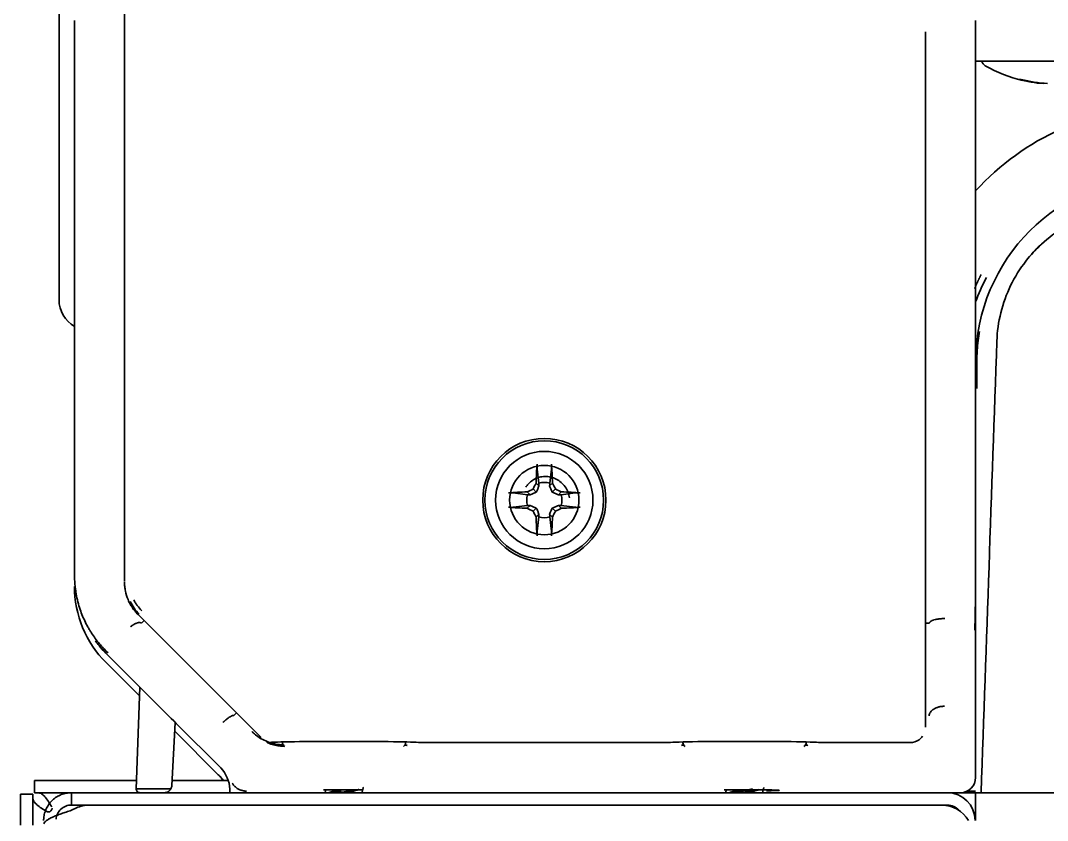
# Model space of a CAD drawing. Header units: inches. Extents: x 786 to 5593, y 691 to 5453.
# Drawn here: x 3394.2 to 3460.9, y 5281.9 to 5333.8 of the extents above; entities that cross this region are included whole.
import ezdxf

# ---------------------------------------------------------------- set-up
doc = ezdxf.new("R2010")
doc.units = ezdxf.units.IN
doc.layers.add('1', color=7, linetype='Continuous', true_color=0xffffff)
doc.layers.add('4', color=7, linetype='Continuous', true_color=0xffffff)

msp = doc.modelspace()

# ---------------------------------------------------------------- linework, layer by layer
at = {"layer": '1', "color": 7, "linetype": 'Continuous', "lineweight": 35}
for p, q in [((3396.74, 5315.676), (3396.74, 5381.676)), ((3397.74, 5333.808), (3397.74, 5298.563)), ((3456.24, 5298.563), (3456.24, 5333.808)), ((3400.99, 5297.87), (3400.99, 5333.08)), ((3452.988, 5297.87), (3452.988, 5333.08)), ((3452.989, 5333.08), (3452.988, 5333.08)), ((3504.271, 5331.176), (3456.241, 5331.176)), ((3460.654, 5329.734), (3460.654, 5329.716)), ((3427.89, 5303.766), (3427.772, 5304.689)), ((3428.59, 5303.766), (3428.708, 5304.689)), ((3427.893, 5303.592), (3427.705, 5303.78)), ((3428.586, 5303.592), (3428.775, 5303.78)), ((3427.15, 5303.026), (3426.228, 5303.144)), ((3427.324, 5303.023), (3427.136, 5303.211)), ((3427.722, 5303.194), (3427.519, 5303.397)), ((3428.758, 5303.194), (3428.96, 5303.397)), ((3429.155, 5303.023), (3429.344, 5303.211)), ((3429.33, 5303.026), (3430.252, 5303.144)), ((3427.15, 5302.326), (3426.228, 5302.208)), ((3427.324, 5302.33), (3427.136, 5302.141)), ((3429.155, 5302.33), (3429.344, 5302.141)), ((3429.33, 5302.326), (3430.252, 5302.208)), ((3427.722, 5302.158), (3427.519, 5301.956)), ((3427.893, 5301.761), (3427.705, 5301.572)), ((3428.586, 5301.761), (3428.775, 5301.572)), ((3428.758, 5302.158), (3428.96, 5301.956)), ((3427.89, 5301.586), (3427.772, 5300.664)), ((3428.59, 5301.586), (3428.708, 5300.664)), ((3397.74, 5298.563), (3397.74, 5297.78)), ((3452.988, 5297.87), (3452.989, 5297.87)), ((3452.988, 5287.942), (3452.988, 5296.529)), ((3409.86, 5287.252), (3401.871, 5295.241)), ((3402.258, 5294.853), (3402.085, 5294.679)), ((3452.991, 5294.677), (3453.233, 5294.676)), ((3456.24, 5292.501), (3456.24, 5294.233)), ((3399.808, 5292.708), (3400.015, 5292.501)), ((3399.79, 5292.126), (3401.959, 5289.957)), ((3401.749, 5283.935), (3401.979, 5290.537)), ((3408.089, 5288.683), (3408.259, 5288.853)), ((3404.278, 5288.233), (3404.064, 5284.15)), ((3404.249, 5287.667), (3407.068, 5284.848)), ((3404.345, 5288.171), (3407.233, 5285.283)), ((3456.24, 5284.676), (3456.24, 5288.171)), ((3411.24, 5286.977), (3411.24, 5286.926)), ((3419.24, 5286.926), (3419.24, 5286.977)), ((3437.24, 5286.977), (3437.24, 5286.926)), ((3445.24, 5286.926), (3445.24, 5286.977)), ((3452.691, 5287.222), (3452.698, 5287.23)), ((3420.123, 5286.941), (3420.138, 5286.938)), ((3420.123, 5286.941), (3420.221, 5286.932)), ((3420.138, 5286.938), (3420.236, 5286.929)), ((3420.236, 5286.929), (3436.244, 5286.929)), ((3436.244, 5286.929), (3436.341, 5286.938)), ((3436.259, 5286.932), (3436.357, 5286.941)), ((3436.341, 5286.938), (3436.357, 5286.941)), ((3446.123, 5286.941), (3446.138, 5286.938)), ((3446.123, 5286.941), (3446.221, 5286.932)), ((3446.138, 5286.938), (3446.236, 5286.929)), ((3446.238, 5286.929), (3452.004, 5286.929)), ((3395.14, 5284.476), (3397.14, 5284.476)), ((3395.14, 5283.676), (3395.14, 5284.476)), ((3401.774, 5284.476), (3397.14, 5284.476)), ((3407.734, 5284.476), (3404.091, 5284.476)), ((3397.14, 5283.676), (3395.14, 5283.676)), ((3397.542, 5283.676), (3397.14, 5283.676)), ((3397.54, 5283.676), (3397.865, 5283.676)), ((3397.865, 5283.676), (3398.711, 5283.676)), ((3398.711, 5283.676), (3454.404, 5283.676)), ((3407.818, 5283.904), (3407.822, 5283.676)), ((3414.042, 5283.867), (3414.051, 5283.835)), ((3414.065, 5283.863), (3414.051, 5283.835)), ((3414.285, 5283.701), (3414.212, 5283.676)), ((3440.042, 5283.867), (3440.051, 5283.835)), ((3440.065, 5283.863), (3440.051, 5283.835)), ((3440.285, 5283.701), (3440.212, 5283.676)), ((3454.404, 5283.676), (3455.24, 5283.676)), ((3456.24, 5283.676), (4195.24, 5283.676)), ((3456.24, 5281.876), (3456.24, 5283.676)), ((3394.24, 5281.576), (3394.24, 5283.576)), ((3394.24, 5283.576), (3395.04, 5283.576)), ((3395.04, 5283.576), (3395.04, 5281.576)), ((3397.54, 5282.876), (3397.865, 5282.876)), ((3397.865, 5282.687), (3397.54, 5282.535)), ((3398.711, 5282.876), (3397.865, 5282.876)), ((3398.711, 5282.876), (3454.404, 5282.876)), ((3398.711, 5282.874), (3454.04, 5282.874)), ((3404.24, 5282.874), (3404.24, 5282.876)), ((3407.836, 5282.876), (3407.836, 5282.874)), ((3414.036, 5282.876), (3414.037, 5282.874)), ((3416.449, 5282.874), (3416.448, 5282.876)), ((3440.036, 5282.876), (3440.037, 5282.874)), ((3442.449, 5282.874), (3442.448, 5282.876)), ((3449.24, 5282.876), (3449.24, 5282.874))]:
    msp.add_line(p, q, dxfattribs=at)
for radius in [4, 3.85, 3.16, 2.25]:
    msp.add_circle((3428.24, 5302.676), radius, dxfattribs=at)
for centre, radius, start, end in [((3457.115, 5331.302), 0.5, 194.60231, 240.32065), ((3461.365, 5338.76), 9.083, 240.32065, 256.7388), ((3398.74, 5315.676), 2, 180, 239.99906), ((3428.24, 5302.676), 1.145, 72.20111, 107.79889), ((3428.24, 5302.676), 1.145, 162.20111, 197.79889), ((3428.24, 5302.676), 1.145, 342.20111, 17.79889), ((3428.24, 5302.676), 1.145, 252.20111, 287.79889), ((3404.74, 5297.076), 7, 180, 225), ((3411.523, 5286.926), 0.283, 180, 241.92751), ((3418.957, 5286.926), 0.283, 298.07249, 0), ((3437.523, 5286.926), 0.283, 180, 241.92751), ((3444.957, 5286.926), 0.283, 298.07249, 0), ((3401.999, 5283.926), 0.25, 178, 270), ((3454.404, 5281.876), 1.8, 0.001, 90), ((3396.04, 5282.676), 0.25, 270, 0), ((3398.711, 5280.874), 2, 90, 115), ((3454.04, 5280.874), 2, 30.06703, 90), ((3454.404, 5281.876), 1, 40.96544, 90)]:
    msp.add_arc(centre, radius, start, end, dxfattribs=at)
for centre, major_axis, ratio, start_param, end_param in [((3461.152, 5338.76), (0, -9.059), 0.947542, 6.033606, 6.225112), ((3459.115, 5338.76), (0, -8.787), 0.206731, 6.237649, 6.328721), ((3461.425, 5338.76), (0, 9.059), 0.995851, 2.892014, 3.083519), ((3427.943, 5302.681), (0.065, 3.728), 0.072244, 0.900133, 1.272854), ((3428.536, 5302.681), (0.065, -3.728), 0.072244, 1.868738, 2.24146), ((3427.686, 5302.935), (1.559, 3.344), 0.094201, 1.359315, 1.476181), ((3428.794, 5302.935), (1.559, -3.344), 0.094201, 1.665412, 1.782277), ((3428.235, 5302.973), (3.728, 0.065), 0.072244, 1.868738, 2.24146), ((3427.981, 5303.23), (3.344, 1.559), 0.094201, 1.665412, 1.782277), ((3428.498, 5303.23), (3.344, -1.559), 0.094201, 1.359315, 1.476181), ((3428.245, 5302.973), (3.728, -0.065), 0.072244, 0.900133, 1.272854), ((3428.235, 5302.38), (-3.728, 0.065), 0.072244, 0.900133, 1.272854), ((3427.981, 5302.122), (-3.344, 1.559), 0.094201, 1.359315, 1.476181), ((3427.686, 5302.418), (-1.559, 3.344), 0.094201, 1.665412, 1.782277), ((3428.794, 5302.418), (-1.559, -3.344), 0.094201, 1.359315, 1.476181), ((3428.498, 5302.122), (-3.344, -1.559), 0.094201, 1.665412, 1.782277), ((3428.245, 5302.38), (-3.728, -0.065), 0.072244, 1.868738, 2.24146), ((3427.943, 5302.671), (-0.065, 3.728), 0.072244, 1.868738, 2.24146), ((3428.536, 5302.671), (-0.065, -3.728), 0.072244, 0.900133, 1.272854), ((3411.369, 5289.781), (-1.148, -2.772), 0.999955, 5.997348, 6.5508), ((3415.24, 5286.924), (5, 0), 0.017455, 0.087266, 2.885131), ((3441.24, 5286.924), (5, 0), 0.017455, 0.087266, 3.054326), ((3451.981, 5287.926), (0.004, -1), 0.999695, 0.153653, 0.785268), ((3451.988, 5287.934), (0.71, -0.704), 0.999698, 0.000009, 0.152445), ((3415.24, 5286.728), (-5, 0), 0.008727, 3.754903, 3.803994), ((3441.24, 5286.728), (-5, 0), 0.008727, 5.620784, 5.675486), ((3441.24, 5286.728), (-5, 0), 0.008727, 3.749292, 3.803994), ((3405.818, 5283.869), (1.841, 0.782), 0.999823, 5.899274, 6.667096), ((3405.749, 5283.357), (0.76, -1.85), 0.999821, 1.774906, 1.96609), ((3455.24, 5284.676), (0.707, -0.707), 0.999695, 5.497939, 7.068431), ((3407.752, 5283.926), (6.003, -0.009), 0.001452, 2.244904, 3.141544), ((3415.24, 5283.833), (2.25, 0), 0.017455, 0.982618, 2.205945), ((3441.24, 5283.833), (2.25, 0), 0.017455, 5.394016, 8.489131)]:
    msp.add_ellipse(centre, major_axis=major_axis, ratio=ratio, start_param=start_param, end_param=end_param, dxfattribs=at)
for points, knots in [([(3400.99, 5333.08), (3400.99, 5333.089), (3400.99, 5333.107), (3400.99, 5333.137), (3400.99, 5333.169), (3400.99, 5333.205), (3400.99, 5333.244), (3400.99, 5333.286), (3400.99, 5333.331), (3400.99, 5333.379), (3400.99, 5333.43), (3400.99, 5333.485), (3400.99, 5333.542), (3400.99, 5333.631), (3400.99, 5333.745), (3400.99, 5333.879), (3400.99, 5333.998), (3400.99, 5334.109), (3400.99, 5334.219), (3400.99, 5334.336), (3400.99, 5334.457), (3400.99, 5334.571), (3400.99, 5334.673), (3400.99, 5334.756), (3400.99, 5334.828), (3400.99, 5334.888), (3400.99, 5334.937), (3400.99, 5334.976), (3400.99, 5334.999), (3400.99, 5335.008)], [0, 0, 0, 0, 0.012547, 0.026606, 0.042175, 0.059252, 0.077837, 0.097927, 0.119522, 0.142618, 0.167217, 0.193315, 0.220914, 0.250011, 0.322371, 0.388142, 0.447348, 0.500002, 0.556656, 0.617196, 0.681636, 0.749995, 0.803508, 0.851103, 0.892774, 0.92851, 0.9583, 0.982134, 1, 1, 1, 1]), ([(3427.772, 5304.689), (3427.771, 5304.695), (3427.77, 5304.704), (3427.769, 5304.718), (3427.769, 5304.724), (3427.768, 5304.735), (3427.768, 5304.746), (3427.767, 5304.759), (3427.767, 5304.772), (3427.767, 5304.779), (3427.767, 5304.8), (3427.767, 5304.814), (3427.767, 5304.837), (3427.767, 5304.844), (3427.767, 5304.86), (3427.767, 5304.875), (3427.767, 5304.89), (3427.768, 5304.905), (3427.768, 5304.913), (3427.769, 5304.935), (3427.769, 5304.949), (3427.771, 5304.977), (3427.772, 5304.99), (3427.773, 5305.002)], [0, 0, 0, 0, 0.125, 0.125, 0.1875, 0.1875, 0.25, 0.3125, 0.3125, 0.375, 0.375, 0.5, 0.5, 0.5625, 0.5625, 0.625, 0.6875, 0.6875, 0.75, 0.75, 0.875, 0.875, 1, 1, 1, 1]), ([(3428.707, 5305.002), (3428.708, 5304.99), (3428.709, 5304.977), (3428.71, 5304.95), (3428.711, 5304.935), (3428.712, 5304.905), (3428.712, 5304.89), (3428.713, 5304.867), (3428.713, 5304.86), (3428.713, 5304.844), (3428.713, 5304.829), (3428.713, 5304.815), (3428.713, 5304.8), (3428.713, 5304.793), (3428.713, 5304.772), (3428.712, 5304.759), (3428.712, 5304.741), (3428.711, 5304.735), (3428.711, 5304.724), (3428.71, 5304.713), (3428.709, 5304.704), (3428.709, 5304.696), (3428.708, 5304.692), (3428.708, 5304.689)], [0, 0, 0, 0, 0.125, 0.125, 0.25, 0.25, 0.375, 0.375, 0.4375, 0.4375, 0.5, 0.5625, 0.5625, 0.625, 0.625, 0.75, 0.75, 0.8125, 0.8125, 0.875, 0.9375, 0.9375, 1, 1, 1, 1]), ([(3427.039, 5303.507), (3427.073, 5303.561), (3427.18, 5303.711), (3427.314, 5303.84), (3427.51, 5303.985), (3427.725, 5304.107), (3427.965, 5304.175), (3428.212, 5304.212), (3428.465, 5304.218), (3428.715, 5304.162), (3428.956, 5304.076), (3429.187, 5303.959), (3429.386, 5303.788), (3429.561, 5303.594), (3429.713, 5303.377), (3429.81, 5303.127), (3429.857, 5302.939), (3429.868, 5302.88), (3429.876, 5302.821)], [0, 0, 0, 0, 0.053108, 0.153342, 0.153342, 0.253577, 0.353812, 0.353812, 0.454047, 0.554282, 0.554282, 0.654517, 0.754752, 0.754752, 0.854987, 0.955222, 0.955222, 1, 1, 1, 1]), ([(3425.914, 5303.143), (3425.926, 5303.144), (3425.939, 5303.145), (3425.966, 5303.147), (3425.981, 5303.147), (3426.011, 5303.148), (3426.026, 5303.149), (3426.049, 5303.149), (3426.056, 5303.149), (3426.072, 5303.149), (3426.087, 5303.149), (3426.101, 5303.149), (3426.116, 5303.149), (3426.123, 5303.149), (3426.144, 5303.149), (3426.157, 5303.149), (3426.175, 5303.148), (3426.181, 5303.148), (3426.192, 5303.147), (3426.203, 5303.146), (3426.212, 5303.146), (3426.22, 5303.145), (3426.224, 5303.145), (3426.228, 5303.144)], [0, 0, 0, 0, 0.125, 0.125, 0.25, 0.25, 0.375, 0.375, 0.4375, 0.4375, 0.5, 0.5625, 0.5625, 0.625, 0.625, 0.75, 0.75, 0.8125, 0.8125, 0.875, 0.9375, 0.9375, 1, 1, 1, 1]), ([(3427.722, 5303.194), (3427.654, 5303.164), (3427.587, 5303.135), (3427.455, 5303.078), (3427.389, 5303.05), (3427.324, 5303.023)], [0, 0, 0, 0, 0.5, 0.5, 1, 1, 1, 1]), ([(3427.893, 5303.592), (3427.866, 5303.527), (3427.838, 5303.461), (3427.781, 5303.329), (3427.752, 5303.262), (3427.722, 5303.194)], [0, 0, 0, 0, 0.5, 0.5, 1, 1, 1, 1]), ([(3428.758, 5303.194), (3428.728, 5303.262), (3428.699, 5303.329), (3428.642, 5303.461), (3428.614, 5303.527), (3428.586, 5303.592)], [0, 0, 0, 0, 0.5, 0.5, 1, 1, 1, 1]), ([(3429.155, 5303.023), (3429.09, 5303.05), (3429.025, 5303.078), (3428.893, 5303.135), (3428.826, 5303.164), (3428.758, 5303.194)], [0, 0, 0, 0, 0.5, 0.5, 1, 1, 1, 1]), ([(3430.252, 5303.144), (3430.259, 5303.145), (3430.267, 5303.146), (3430.282, 5303.147), (3430.287, 5303.147), (3430.298, 5303.148), (3430.31, 5303.148), (3430.323, 5303.149), (3430.336, 5303.149), (3430.343, 5303.149), (3430.364, 5303.149), (3430.378, 5303.149), (3430.4, 5303.149), (3430.408, 5303.149), (3430.423, 5303.149), (3430.439, 5303.149), (3430.454, 5303.149), (3430.469, 5303.148), (3430.476, 5303.148), (3430.499, 5303.147), (3430.513, 5303.147), (3430.54, 5303.145), (3430.553, 5303.144), (3430.565, 5303.143)], [0, 0, 0, 0, 0.125, 0.125, 0.1875, 0.1875, 0.25, 0.3125, 0.3125, 0.375, 0.375, 0.5, 0.5, 0.5625, 0.5625, 0.625, 0.6875, 0.6875, 0.75, 0.75, 0.875, 0.875, 1, 1, 1, 1]), ([(3427.324, 5302.33), (3427.389, 5302.302), (3427.455, 5302.274), (3427.587, 5302.217), (3427.654, 5302.188), (3427.722, 5302.158)], [0, 0, 0, 0, 0.5, 0.5, 1, 1, 1, 1]), ([(3428.758, 5302.158), (3428.826, 5302.188), (3428.893, 5302.217), (3429.025, 5302.274), (3429.09, 5302.302), (3429.155, 5302.33)], [0, 0, 0, 0, 0.5, 0.5, 1, 1, 1, 1]), ([(3426.228, 5302.208), (3426.221, 5302.207), (3426.212, 5302.207), (3426.198, 5302.206), (3426.192, 5302.205), (3426.181, 5302.205), (3426.17, 5302.204), (3426.157, 5302.204), (3426.144, 5302.203), (3426.137, 5302.203), (3426.116, 5302.203), (3426.102, 5302.203), (3426.079, 5302.203), (3426.072, 5302.203), (3426.056, 5302.203), (3426.041, 5302.203), (3426.026, 5302.204), (3426.011, 5302.204), (3426.003, 5302.204), (3425.981, 5302.205), (3425.967, 5302.206), (3425.939, 5302.207), (3425.926, 5302.208), (3425.914, 5302.209)], [0, 0, 0, 0, 0.125, 0.125, 0.1875, 0.1875, 0.25, 0.3125, 0.3125, 0.375, 0.375, 0.5, 0.5, 0.5625, 0.5625, 0.625, 0.6875, 0.6875, 0.75, 0.75, 0.875, 0.875, 1, 1, 1, 1]), ([(3427.722, 5302.158), (3427.752, 5302.09), (3427.781, 5302.023), (3427.838, 5301.891), (3427.866, 5301.826), (3427.893, 5301.761)], [0, 0, 0, 0, 0.5, 0.5, 1, 1, 1, 1]), ([(3428.586, 5301.761), (3428.614, 5301.826), (3428.642, 5301.891), (3428.699, 5302.023), (3428.728, 5302.09), (3428.758, 5302.158)], [0, 0, 0, 0, 0.5, 0.5, 1, 1, 1, 1]), ([(3430.565, 5302.209), (3430.553, 5302.208), (3430.541, 5302.207), (3430.513, 5302.206), (3430.499, 5302.205), (3430.469, 5302.204), (3430.454, 5302.204), (3430.431, 5302.203), (3430.423, 5302.203), (3430.408, 5302.203), (3430.393, 5302.203), (3430.378, 5302.203), (3430.364, 5302.203), (3430.357, 5302.203), (3430.336, 5302.203), (3430.323, 5302.204), (3430.304, 5302.204), (3430.298, 5302.205), (3430.287, 5302.205), (3430.277, 5302.206), (3430.268, 5302.207), (3430.259, 5302.207), (3430.256, 5302.208), (3430.252, 5302.208)], [0, 0, 0, 0, 0.125, 0.125, 0.25, 0.25, 0.375, 0.375, 0.4375, 0.4375, 0.5, 0.5625, 0.5625, 0.625, 0.625, 0.75, 0.75, 0.8125, 0.8125, 0.875, 0.9375, 0.9375, 1, 1, 1, 1]), ([(3427.773, 5300.351), (3427.772, 5300.363), (3427.771, 5300.376), (3427.77, 5300.403), (3427.769, 5300.417), (3427.768, 5300.447), (3427.767, 5300.462), (3427.767, 5300.485), (3427.767, 5300.493), (3427.767, 5300.508), (3427.767, 5300.523), (3427.767, 5300.538), (3427.767, 5300.552), (3427.767, 5300.559), (3427.767, 5300.58), (3427.767, 5300.593), (3427.768, 5300.612), (3427.768, 5300.618), (3427.769, 5300.629), (3427.77, 5300.639), (3427.77, 5300.648), (3427.771, 5300.657), (3427.771, 5300.66), (3427.772, 5300.664)], [0, 0, 0, 0, 0.125, 0.125, 0.25, 0.25, 0.375, 0.375, 0.4375, 0.4375, 0.5, 0.5625, 0.5625, 0.625, 0.625, 0.75, 0.75, 0.8125, 0.8125, 0.875, 0.9375, 0.9375, 1, 1, 1, 1]), ([(3428.708, 5300.664), (3428.709, 5300.657), (3428.709, 5300.649), (3428.71, 5300.634), (3428.711, 5300.629), (3428.711, 5300.618), (3428.712, 5300.606), (3428.712, 5300.593), (3428.713, 5300.58), (3428.713, 5300.573), (3428.713, 5300.552), (3428.713, 5300.538), (3428.713, 5300.516), (3428.713, 5300.508), (3428.713, 5300.493), (3428.713, 5300.477), (3428.712, 5300.462), (3428.712, 5300.447), (3428.712, 5300.44), (3428.711, 5300.417), (3428.71, 5300.403), (3428.709, 5300.376), (3428.708, 5300.363), (3428.707, 5300.351)], [0, 0, 0, 0, 0.125, 0.125, 0.1875, 0.1875, 0.25, 0.3125, 0.3125, 0.375, 0.375, 0.5, 0.5, 0.5625, 0.5625, 0.625, 0.6875, 0.6875, 0.75, 0.75, 0.875, 0.875, 1, 1, 1, 1]), ([(3456.24, 5294.233), (3456.24, 5294.671), (3456.24, 5295.303), (3456.24, 5296.823), (3456.24, 5297.686), (3456.24, 5298.563)], [0, 0, 0, 0, 0.5, 0.5, 1, 1, 1, 1]), ([(3397.741, 5297.577), (3397.741, 5297.591), (3397.741, 5297.605), (3397.741, 5297.629), (3397.741, 5297.636), (3397.74, 5297.653), (3397.74, 5297.661), (3397.74, 5297.686), (3397.74, 5297.704), (3397.74, 5297.732), (3397.74, 5297.741), (3397.74, 5297.76), (3397.74, 5297.77), (3397.74, 5297.78)], [0, 0, 0, 0, 0.25, 0.25, 0.375, 0.375, 0.5, 0.5, 0.75, 0.75, 0.875, 0.875, 1, 1, 1, 1]), ([(3398.071, 5295.693), (3398.017, 5295.862), (3397.924, 5296.203), (3397.856, 5296.549), (3397.815, 5296.811), (3397.803, 5296.899), (3397.783, 5297.074), (3397.774, 5297.163), (3397.753, 5297.428), (3397.746, 5297.605), (3397.746, 5297.782)], [0, 0, 0, 0, 0.25, 0.5, 0.5, 0.625, 0.625, 0.75, 0.75, 1, 1, 1, 1]), ([(3452.988, 5296.613), (3452.988, 5296.661), (3452.988, 5296.711), (3452.988, 5296.811), (3452.988, 5296.861), (3452.988, 5296.963), (3452.988, 5297.015), (3452.988, 5297.119), (3452.988, 5297.172), (3452.988, 5297.277), (3452.988, 5297.331), (3452.988, 5297.438), (3452.988, 5297.491), (3452.988, 5297.599), (3452.988, 5297.653), (3452.988, 5297.762), (3452.988, 5297.816), (3452.988, 5297.87)], [0, 0, 0, 0, 0.125, 0.125, 0.25, 0.25, 0.375, 0.375, 0.5, 0.5, 0.625, 0.625, 0.75, 0.75, 0.875, 0.875, 1, 1, 1, 1]), ([(3400.99, 5297.351), (3400.99, 5297.303), (3400.992, 5297.254), (3400.997, 5297.157), (3401, 5297.109), (3401.015, 5296.963), (3401.03, 5296.867), (3401.087, 5296.581), (3401.144, 5296.394), (3401.239, 5296.167), (3401.259, 5296.121), (3401.302, 5296.032), (3401.324, 5295.989), (3401.393, 5295.859), (3401.444, 5295.776), (3401.552, 5295.614), (3401.609, 5295.537), (3401.732, 5295.387), (3401.797, 5295.315), (3401.866, 5295.247)], [0, 0, 0, 0, 0.0625, 0.0625, 0.125, 0.125, 0.25, 0.25, 0.5, 0.5, 0.5625, 0.5625, 0.625, 0.625, 0.75, 0.75, 0.875, 0.875, 1, 1, 1, 1]), ([(3452.988, 5297.527), (3452.988, 5297.527), (3452.988, 5297.526), (3452.988, 5297.468), (3452.988, 5297.41), (3452.988, 5297.297), (3452.988, 5297.24), (3452.988, 5297.127), (3452.988, 5297.071), (3452.988, 5296.96), (3452.988, 5296.905), (3452.988, 5296.796), (3452.988, 5296.742), (3452.988, 5296.661), (3452.988, 5296.634), (3452.988, 5296.581), (3452.988, 5296.555), (3452.988, 5296.529)], [0, 0, 0, 0, 0.002224, 0.002224, 0.16852, 0.16852, 0.334816, 0.334816, 0.501112, 0.501112, 0.667408, 0.667408, 0.833704, 0.833704, 0.916852, 0.916852, 1, 1, 1, 1]), ([(3399.921, 5292.756), (3399.823, 5292.848), (3399.727, 5292.943), (3399.539, 5293.142), (3399.447, 5293.245), (3399.268, 5293.459), (3399.18, 5293.569), (3399.01, 5293.8), (3398.927, 5293.919), (3398.807, 5294.106), (3398.767, 5294.169), (3398.709, 5294.265), (3398.69, 5294.298), (3398.653, 5294.363), (3398.634, 5294.396), (3398.542, 5294.561), (3398.473, 5294.695), (3398.343, 5294.97), (3398.283, 5295.111), (3398.17, 5295.397), (3398.118, 5295.543), (3398.071, 5295.693)], [0, 0, 0, 0, 0.125, 0.125, 0.25, 0.25, 0.375, 0.375, 0.5, 0.5, 0.5625, 0.5625, 0.59375, 0.59375, 0.625, 0.625, 0.75, 0.75, 0.875, 0.875, 1, 1, 1, 1]), ([(3401.939, 5295.268), (3401.819, 5295.39), (3401.71, 5295.519), (3401.517, 5295.796), (3401.431, 5295.942), (3401.358, 5296.098)], [0, 0, 0, 0, 0.5, 0.5, 1, 1, 1, 1]), ([(3401.584, 5296.204), (3401.618, 5296.136), (3401.655, 5296.071), (3401.733, 5295.944), (3401.775, 5295.882), (3401.909, 5295.703), (3402.008, 5295.592), (3402.117, 5295.489)], [0, 0, 0, 0, 0.25, 0.25, 0.5, 0.5, 1, 1, 1, 1]), ([(3456.222, 5295.911), (3456.22, 5295.765), (3456.218, 5295.62), (3456.216, 5295.439), (3456.215, 5295.403), (3456.214, 5295.331), (3456.212, 5295.224), (3456.21, 5295.118), (3456.205, 5294.908), (3456.202, 5294.77), (3456.196, 5294.566), (3456.193, 5294.466), (3456.19, 5294.366), (3456.187, 5294.3), (3456.186, 5294.267), (3456.185, 5294.234)], [0, 0, 0, 0, 0.25, 0.25, 0.3125, 0.3125, 0.375, 0.5, 0.5, 0.75, 0.75, 0.875, 0.9375, 0.9375, 1, 1, 1, 1]), ([(3454.233, 5294.984), (3454.217, 5294.984), (3454.201, 5294.984), (3454.168, 5294.983), (3454.152, 5294.983), (3454.103, 5294.981), (3454.071, 5294.98), (3454.022, 5294.977), (3454.006, 5294.976), (3453.975, 5294.973), (3453.959, 5294.972), (3453.913, 5294.968), (3453.852, 5294.961), (3453.778, 5294.95), (3453.736, 5294.943), (3453.708, 5294.938), (3453.694, 5294.935), (3453.626, 5294.921), (3453.576, 5294.909), (3453.507, 5294.887), (3453.485, 5294.88), (3453.453, 5294.868), (3453.443, 5294.864), (3453.423, 5294.856), (3453.414, 5294.852), (3453.369, 5294.831), (3453.338, 5294.813), (3453.3, 5294.785), (3453.288, 5294.776), (3453.269, 5294.756), (3453.261, 5294.747), (3453.241, 5294.717), (3453.234, 5294.697), (3453.233, 5294.677)], [0, 0, 0, 0, 0.03125, 0.03125, 0.0625, 0.0625, 0.125, 0.125, 0.15625, 0.15625, 0.1875, 0.1875, 0.25, 0.3125, 0.34375, 0.34375, 0.375, 0.375, 0.5, 0.5, 0.5625, 0.5625, 0.59375, 0.59375, 0.625, 0.625, 0.75, 0.75, 0.8125, 0.8125, 0.875, 0.875, 1, 1, 1, 1]), ([(3401.381, 5294.457), (3401.399, 5294.472), (3401.418, 5294.485), (3401.442, 5294.502), (3401.447, 5294.506), (3401.456, 5294.512), (3401.47, 5294.522), (3401.485, 5294.532), (3401.513, 5294.551), (3401.532, 5294.563), (3401.569, 5294.585), (3401.587, 5294.596), (3401.641, 5294.626), (3401.676, 5294.644), (3401.728, 5294.667), (3401.744, 5294.674), (3401.777, 5294.687), (3401.793, 5294.692), (3401.84, 5294.707), (3401.87, 5294.714), (3401.911, 5294.72), (3401.924, 5294.722), (3401.95, 5294.723), (3401.962, 5294.723), (3401.997, 5294.721), (3402.039, 5294.712), (3402.072, 5294.692), (3402.085, 5294.679)], [0, 0, 0, 0, 0.0625, 0.0625, 0.078125, 0.078125, 0.09375, 0.125, 0.125, 0.1875, 0.1875, 0.25, 0.25, 0.375, 0.375, 0.4375, 0.4375, 0.5, 0.5, 0.625, 0.625, 0.6875, 0.6875, 0.75, 0.75, 0.875, 1, 1, 1, 1]), ([(3399.097, 5293.533), (3399.174, 5293.429), (3399.253, 5293.327), (3399.475, 5293.058), (3399.621, 5292.896), (3399.772, 5292.744)], [0, 0, 0, 0, 0.368986, 0.368986, 1, 1, 1, 1]), ([(3400.015, 5292.501), (3400.453, 5292.063), (3401.087, 5291.429), (3402.604, 5289.912), (3403.47, 5289.046), (3404.345, 5288.171)], [0, 0, 0, 0, 0.5, 0.5, 1, 1, 1, 1]), ([(3456.24, 5288.171), (3456.24, 5289.047), (3456.24, 5289.91), (3456.24, 5291.431), (3456.24, 5292.062), (3456.24, 5292.501)], [0, 0, 0, 0, 0.5, 0.5, 1, 1, 1, 1]), ([(3454.227, 5289.291), (3454.211, 5289.291), (3454.187, 5289.291), (3454.163, 5289.29), (3454.147, 5289.289), (3454.139, 5289.288), (3454.098, 5289.286), (3454.066, 5289.283), (3454.017, 5289.277), (3454.001, 5289.275), (3453.97, 5289.27), (3453.954, 5289.267), (3453.908, 5289.258), (3453.847, 5289.245), (3453.773, 5289.223), (3453.731, 5289.209), (3453.703, 5289.198), (3453.689, 5289.193), (3453.621, 5289.165), (3453.571, 5289.14), (3453.502, 5289.097), (3453.48, 5289.082), (3453.448, 5289.059), (3453.438, 5289.051), (3453.418, 5289.035), (3453.409, 5289.027), (3453.364, 5288.985), (3453.333, 5288.95), (3453.294, 5288.894), (3453.283, 5288.875), (3453.264, 5288.837), (3453.255, 5288.817), (3453.235, 5288.758), (3453.228, 5288.718), (3453.227, 5288.678)], [0, 0, 0, 0, 0.03125, 0.046875, 0.046875, 0.0625, 0.0625, 0.125, 0.125, 0.15625, 0.15625, 0.1875, 0.1875, 0.25, 0.3125, 0.34375, 0.34375, 0.375, 0.375, 0.5, 0.5, 0.5625, 0.5625, 0.59375, 0.59375, 0.625, 0.625, 0.75, 0.75, 0.8125, 0.8125, 0.875, 0.875, 1, 1, 1, 1]), ([(3407.384, 5288.243), (3407.405, 5288.262), (3407.425, 5288.281), (3407.45, 5288.304), (3407.455, 5288.309), (3407.466, 5288.318), (3407.481, 5288.331), (3407.496, 5288.345), (3407.547, 5288.388), (3407.587, 5288.421), (3407.636, 5288.46), (3407.645, 5288.468), (3407.664, 5288.483), (3407.674, 5288.49), (3407.702, 5288.511), (3407.72, 5288.525), (3407.773, 5288.563), (3407.807, 5288.586), (3407.847, 5288.611), (3407.855, 5288.615), (3407.87, 5288.625), (3407.878, 5288.629), (3407.9, 5288.641), (3407.914, 5288.649), (3407.954, 5288.669), (3407.978, 5288.679), (3408.01, 5288.689), (3408.02, 5288.691), (3408.038, 5288.694), (3408.047, 5288.695), (3408.069, 5288.694), (3408.081, 5288.69), (3408.089, 5288.683)], [0, 0, 0, 0, 0.0625, 0.0625, 0.078125, 0.078125, 0.09375, 0.125, 0.125, 0.25, 0.25, 0.28125, 0.28125, 0.3125, 0.3125, 0.375, 0.375, 0.5, 0.5, 0.53125, 0.53125, 0.5625, 0.5625, 0.625, 0.625, 0.75, 0.75, 0.8125, 0.8125, 0.875, 0.875, 1, 1, 1, 1]), ([(3409.485, 5287.445), (3409.443, 5287.48), (3409.401, 5287.515), (3409.342, 5287.569), (3409.322, 5287.587), (3409.284, 5287.624), (3409.265, 5287.642), (3409.247, 5287.66)], [0, 0, 0, 0, 0.5, 0.5, 0.75, 0.75, 1, 1, 1, 1]), ([(3411.358, 5286.756), (3411.268, 5286.755), (3411.183, 5286.758), (3411.024, 5286.769), (3410.95, 5286.778), (3410.812, 5286.797), (3410.749, 5286.809), (3410.661, 5286.827), (3410.633, 5286.833), (3410.593, 5286.842), (3410.58, 5286.846), (3410.555, 5286.852), (3410.493, 5286.867), (3410.4, 5286.894), (3410.339, 5286.912), (3410.291, 5286.928), (3410.272, 5286.933), (3410.256, 5286.938), (3410.254, 5286.938), (3410.249, 5286.939), (3410.247, 5286.94), (3410.242, 5286.941), (3410.24, 5286.941), (3410.239, 5286.939), (3410.245, 5286.935), (3410.268, 5286.924), (3410.302, 5286.907), (3410.36, 5286.884), (3410.413, 5286.864), (3410.432, 5286.857), (3410.473, 5286.843), (3410.495, 5286.836), (3410.565, 5286.814), (3410.617, 5286.8), (3410.731, 5286.771), (3410.794, 5286.757), (3410.93, 5286.733), (3411.003, 5286.723), (3411.122, 5286.711), (3411.163, 5286.708), (3411.247, 5286.703), (3411.291, 5286.702), (3411.335, 5286.701)], [0, 0, 0, 0, 0.0625, 0.0625, 0.125, 0.125, 0.1875, 0.1875, 0.21875, 0.21875, 0.234375, 0.234375, 0.25, 0.3125, 0.375, 0.375, 0.4375, 0.4375, 0.453125, 0.453125, 0.46875, 0.46875, 0.5, 0.5, 0.5625, 0.5625, 0.625, 0.6875, 0.6875, 0.71875, 0.71875, 0.75, 0.75, 0.8125, 0.8125, 0.875, 0.875, 0.9375, 0.9375, 0.96875, 0.96875, 1, 1, 1, 1]), ([(3411.287, 5286.783), (3411.274, 5286.783), (3411.261, 5286.784), (3411.239, 5286.784), (3411.231, 5286.785), (3411.216, 5286.785), (3411.208, 5286.786), (3411.167, 5286.788), (3411.134, 5286.79), (3411.082, 5286.795), (3411.065, 5286.796), (3411.03, 5286.8), (3411.012, 5286.802), (3410.994, 5286.804)], [0, 0, 0, 0, 0.153224, 0.153224, 0.237902, 0.237902, 0.322579, 0.322579, 0.66129, 0.66129, 0.830645, 0.830645, 1, 1, 1, 1]), ([(3419.329, 5286.753), (3419.286, 5286.754), (3419.243, 5286.768), (3419.198, 5286.782), (3419.196, 5286.782), (3419.195, 5286.783)], [0, 0, 0, 0, 0.963913, 0.963913, 1, 1, 1, 1]), ([(3437.241, 5286.79), (3437.23, 5286.783), (3437.219, 5286.777), (3437.184, 5286.76), (3437.159, 5286.754), (3437.135, 5286.753)], [0, 0, 0, 0, 0.318424, 0.318424, 1, 1, 1, 1]), ([(3445.345, 5286.753), (3445.333, 5286.753), (3445.32, 5286.755), (3445.296, 5286.762), (3445.284, 5286.766), (3445.26, 5286.777), (3445.248, 5286.784), (3445.229, 5286.796), (3445.221, 5286.802), (3445.214, 5286.807)], [0, 0, 0, 0, 0.274104, 0.274104, 0.548208, 0.548208, 0.822312, 0.822312, 1, 1, 1, 1]), ([(3452.044, 5286.929), (3452.049, 5286.929), (3452.056, 5286.93), (3452.07, 5286.931), (3452.077, 5286.931), (3452.093, 5286.933), (3452.102, 5286.934), (3452.115, 5286.935), (3452.119, 5286.936), (3452.129, 5286.937), (3452.133, 5286.938), (3452.138, 5286.939)], [0, 0, 0, 0, 0.25, 0.25, 0.5, 0.5, 0.75, 0.75, 0.875, 0.875, 1, 1, 1, 1]), ([(3407.158, 5284.758), (3407.181, 5284.735), (3407.203, 5284.711), (3407.247, 5284.662), (3407.269, 5284.638), (3407.321, 5284.573), (3407.352, 5284.533), (3407.381, 5284.491)], [0, 0, 0, 0, 0.281294, 0.281294, 0.562588, 0.562588, 1, 1, 1, 1]), ([(3407.984, 5284.299), (3408.001, 5284.27), (3408.019, 5284.242), (3408.06, 5284.185), (3408.083, 5284.158), (3408.132, 5284.104), (3408.159, 5284.077), (3408.218, 5284.025), (3408.249, 5284), (3408.302, 5283.964), (3408.32, 5283.952), (3408.358, 5283.928), (3408.378, 5283.917), (3408.441, 5283.884), (3408.486, 5283.864), (3408.549, 5283.842), (3408.562, 5283.837), (3408.589, 5283.829), (3408.602, 5283.825), (3408.644, 5283.814), (3408.673, 5283.807), (3408.735, 5283.796), (3408.767, 5283.791), (3408.836, 5283.785), (3408.872, 5283.783), (3408.911, 5283.784)], [0, 0, 0, 0, 0.125, 0.125, 0.25, 0.25, 0.375, 0.375, 0.5, 0.5, 0.5625, 0.5625, 0.625, 0.625, 0.75, 0.75, 0.78125, 0.78125, 0.8125, 0.8125, 0.875, 0.875, 0.9375, 0.9375, 1, 1, 1, 1]), ([(3396.266, 5282.759), (3396.193, 5282.882), (3396.119, 5283.004), (3395.971, 5283.227), (3395.898, 5283.328), (3395.75, 5283.496), (3395.676, 5283.563), (3395.529, 5283.653), (3395.455, 5283.676), (3395.381, 5283.676)], [0, 0, 0, 0, 0.25, 0.25, 0.5, 0.5, 0.75, 0.75, 1, 1, 1, 1]), ([(3395.746, 5282.025), (3395.755, 5282.136), (3395.775, 5282.247), (3395.834, 5282.462), (3395.874, 5282.567), (3395.972, 5282.767), (3396.03, 5282.863), (3396.164, 5283.042), (3396.239, 5283.125), (3396.403, 5283.276), (3396.492, 5283.344), (3396.681, 5283.462), (3396.782, 5283.512), (3396.99, 5283.594), (3397.097, 5283.624), (3397.317, 5283.666), (3397.428, 5283.676), (3397.54, 5283.676)], [0, 0, 0, 0, 0.125, 0.125, 0.25, 0.25, 0.375, 0.375, 0.5, 0.5, 0.625, 0.625, 0.75, 0.75, 0.875, 0.875, 1, 1, 1, 1]), ([(3403.565, 5283.676), (3403.573, 5283.676), (3403.582, 5283.676), (3403.599, 5283.677), (3403.608, 5283.678), (3403.633, 5283.681), (3403.651, 5283.683), (3403.686, 5283.691), (3403.704, 5283.695), (3403.74, 5283.707), (3403.758, 5283.715), (3403.795, 5283.732), (3403.814, 5283.742), (3403.842, 5283.76), (3403.852, 5283.766), (3403.871, 5283.78), (3403.88, 5283.788), (3403.9, 5283.805), (3403.91, 5283.813), (3403.929, 5283.833), (3403.939, 5283.843), (3403.953, 5283.861), (3403.958, 5283.867), (3403.968, 5283.88), (3403.973, 5283.886), (3403.987, 5283.907), (3403.996, 5283.922), (3404.005, 5283.938)], [0, 0, 0, 0, 0.0625, 0.0625, 0.125, 0.125, 0.25, 0.25, 0.375, 0.375, 0.5, 0.5, 0.625, 0.625, 0.6875, 0.6875, 0.75, 0.75, 0.8125, 0.8125, 0.875, 0.875, 0.90625, 0.90625, 0.9375, 0.9375, 1, 1, 1, 1]), ([(3404.005, 5283.938), (3404.022, 5283.97), (3404.036, 5284.004), (3404.051, 5284.057), (3404.055, 5284.075), (3404.061, 5284.112), (3404.063, 5284.131), (3404.064, 5284.15)], [0, 0, 0, 0, 0.5, 0.5, 0.75, 0.75, 1, 1, 1, 1]), ([(3414.273, 5283.696), (3414.314, 5283.709), (3414.358, 5283.722), (3414.421, 5283.739), (3414.436, 5283.743), (3414.467, 5283.751), (3414.482, 5283.755), (3414.53, 5283.767), (3414.563, 5283.775), (3414.663, 5283.799), (3414.733, 5283.815), (3414.826, 5283.836), (3414.844, 5283.84), (3414.881, 5283.848), (3414.917, 5283.856), (3414.953, 5283.863), (3414.971, 5283.867)], [0, 0, 0, 0, 0.228802, 0.228802, 0.299463, 0.299463, 0.370124, 0.370124, 0.511447, 0.511447, 0.794093, 0.794093, 0.864754, 0.864754, 0.935415, 1, 1, 1, 1]), ([(3415.051, 5283.798), (3414.952, 5283.781), (3414.854, 5283.764), (3414.668, 5283.731), (3414.58, 5283.715), (3414.495, 5283.699)], [0, 0, 0, 0, 0.519313, 0.519313, 1, 1, 1, 1]), ([(3415.941, 5283.859), (3415.937, 5283.858), (3415.816, 5283.834), (3415.687, 5283.81), (3415.427, 5283.763), (3415.215, 5283.727), (3415.003, 5283.69), (3414.926, 5283.677)], [0, 0, 0, 0, 0.012885, 0.3975, 0.3975, 0.782115, 1, 1, 1, 1]), ([(3416.193, 5283.887), (3416.191, 5283.886), (3416.158, 5283.875), (3416.124, 5283.863), (3416.057, 5283.842), (3416.023, 5283.832), (3415.968, 5283.816), (3415.95, 5283.81), (3415.912, 5283.8), (3415.893, 5283.794), (3415.796, 5283.768), (3415.715, 5283.747), (3415.61, 5283.721), (3415.589, 5283.715), (3415.546, 5283.705), (3415.524, 5283.699), (3415.478, 5283.688), (3415.454, 5283.682), (3415.429, 5283.676)], [0, 0, 0, 0, 0.013394, 0.163883, 0.163883, 0.314372, 0.314372, 0.389616, 0.389616, 0.464861, 0.464861, 0.765839, 0.765839, 0.841084, 0.841084, 0.916328, 0.916328, 1, 1, 1, 1]), ([(3440.273, 5283.696), (3440.314, 5283.709), (3440.358, 5283.722), (3440.421, 5283.739), (3440.436, 5283.743), (3440.467, 5283.751), (3440.482, 5283.755), (3440.53, 5283.767), (3440.563, 5283.775), (3440.663, 5283.799), (3440.733, 5283.815), (3440.826, 5283.836), (3440.844, 5283.84), (3440.881, 5283.848), (3440.917, 5283.856), (3440.953, 5283.863), (3440.971, 5283.867)], [0, 0, 0, 0, 0.228802, 0.228802, 0.299463, 0.299463, 0.370124, 0.370124, 0.511447, 0.511447, 0.794093, 0.794093, 0.864754, 0.864754, 0.935415, 1, 1, 1, 1]), ([(3441.749, 5283.921), (3441.688, 5283.91), (3441.625, 5283.898), (3441.431, 5283.863), (3441.162, 5283.817), (3440.89, 5283.77), (3440.625, 5283.723), (3440.486, 5283.698), (3440.357, 5283.673), (3440.348, 5283.672)], [0, 0, 0, 0, 0.138288, 0.138288, 0.418904, 0.699521, 0.699521, 0.980137, 1, 1, 1, 1]), ([(3441.941, 5283.859), (3441.937, 5283.858), (3441.816, 5283.834), (3441.687, 5283.81), (3441.427, 5283.763), (3441.215, 5283.727), (3441.003, 5283.69), (3440.926, 5283.677)], [0, 0, 0, 0, 0.012885, 0.3975, 0.3975, 0.782115, 1, 1, 1, 1]), ([(3442.193, 5283.887), (3442.191, 5283.886), (3442.158, 5283.875), (3442.124, 5283.863), (3442.057, 5283.842), (3442.023, 5283.832), (3441.968, 5283.816), (3441.95, 5283.81), (3441.912, 5283.8), (3441.893, 5283.794), (3441.796, 5283.768), (3441.715, 5283.747), (3441.61, 5283.721), (3441.589, 5283.715), (3441.546, 5283.705), (3441.524, 5283.699), (3441.478, 5283.688), (3441.454, 5283.682), (3441.429, 5283.676)], [0, 0, 0, 0, 0.013394, 0.163883, 0.163883, 0.314372, 0.314372, 0.389616, 0.389616, 0.464861, 0.464861, 0.765839, 0.765839, 0.841084, 0.841084, 0.916328, 0.916328, 1, 1, 1, 1]), ([(3395.04, 5283.335), (3395.04, 5283.261), (3395.063, 5283.187), (3395.153, 5283.04), (3395.22, 5282.966), (3395.388, 5282.819), (3395.489, 5282.745), (3395.712, 5282.597), (3395.834, 5282.523), (3395.957, 5282.45)], [0, 0, 0, 0, 0.25, 0.25, 0.5, 0.5, 0.75, 0.75, 1, 1, 1, 1]), ([(3397.54, 5282.535), (3397.428, 5282.498), (3397.317, 5282.461), (3397.097, 5282.387), (3396.99, 5282.351), (3396.782, 5282.277), (3396.681, 5282.24), (3396.492, 5282.166), (3396.403, 5282.129), (3396.239, 5282.055), (3396.164, 5282.019), (3396.03, 5281.945), (3395.972, 5281.908), (3395.874, 5281.834), (3395.834, 5281.797), (3395.775, 5281.723), (3395.755, 5281.686), (3395.746, 5281.65)], [0, 0, 0, 0, 0.125, 0.125, 0.25, 0.25, 0.375, 0.375, 0.5, 0.5, 0.625, 0.625, 0.75, 0.75, 0.875, 0.875, 1, 1, 1, 1]), ([(3396.543, 5281.959), (3396.554, 5282.082), (3396.587, 5282.204), (3396.696, 5282.427), (3396.771, 5282.528), (3396.954, 5282.696), (3397.061, 5282.763), (3397.292, 5282.853), (3397.416, 5282.876), (3397.54, 5282.876)], [0, 0, 0, 0, 0.25, 0.25, 0.5, 0.5, 0.75, 0.75, 1, 1, 1, 1]), ([(3395.74, 5281.876), (3395.74, 5281.889), (3395.74, 5281.915), (3395.741, 5281.952), (3395.743, 5281.989), (3395.745, 5282.013), (3395.746, 5282.025)], [0, 0, 0, 0, 0.253656, 0.505818, 0.755049, 1, 1, 1, 1])]:
    msp.add_open_spline(points, degree=3, knots=knots, dxfattribs=at)
for points, degree in [([(3427.89, 5303.766), (3427.891, 5303.708), (3427.892, 5303.65), (3427.893, 5303.592)], 3), ([(3428.586, 5303.592), (3428.588, 5303.65), (3428.589, 5303.708), (3428.59, 5303.766)], 3), ([(3427.324, 5303.023), (3427.266, 5303.024), (3427.208, 5303.025), (3427.15, 5303.026)], 3), ([(3429.33, 5303.026), (3429.272, 5303.025), (3429.214, 5303.024), (3429.155, 5303.023)], 3), ([(3427.15, 5302.326), (3427.208, 5302.327), (3427.266, 5302.328), (3427.324, 5302.33)], 3), ([(3429.155, 5302.33), (3429.214, 5302.328), (3429.272, 5302.327), (3429.33, 5302.326)], 3), ([(3427.893, 5301.761), (3427.892, 5301.702), (3427.891, 5301.644), (3427.89, 5301.586)], 3), ([(3428.59, 5301.586), (3428.589, 5301.644), (3428.588, 5301.702), (3428.586, 5301.761)], 3), ([(3397.74, 5298.563), (3397.74, 5298.3), (3397.74, 5298.038), (3397.74, 5297.78)], 3), ([(3400.99, 5297.379), (3400.99, 5297.541), (3400.99, 5297.706), (3400.99, 5297.87)], 3), ([(3452.989, 5296.485), (3452.989, 5296.604)], 1), ([(3401.871, 5295.241), (3401.869, 5295.243), (3401.867, 5295.245), (3401.866, 5295.247)], 3), ([(3402.085, 5294.679), (3402.085, 5294.679), (3402.085, 5294.679), (3402.085, 5294.679)], 3), ([(3453.233, 5294.677), (3453.233, 5294.676), (3453.233, 5294.676), (3453.233, 5294.676)], 3), ([(3399.808, 5292.708), (3399.797, 5292.719), (3399.785, 5292.731), (3399.772, 5292.744)], 3), ([(3408.089, 5288.683), (3408.089, 5288.683)], 1), ([(3453.227, 5288.676), (3453.228, 5288.676), (3453.227, 5288.677), (3453.227, 5288.678)], 3), ([(3452.698, 5287.23), (3452.735, 5287.267), (3452.768, 5287.306), (3452.797, 5287.347)], 3), ([(3452.044, 5286.929), (3452.022, 5286.928), (3452, 5286.928), (3451.979, 5286.929)], 3), ([(3407.068, 5284.848), (3407.096, 5284.82), (3407.123, 5284.793), (3407.15, 5284.766)], 3), ([(3407.158, 5284.758), (3407.155, 5284.761), (3407.153, 5284.763), (3407.15, 5284.766)], 3), ([(3397.54, 5282.876), (3397.54, 5283.676)], 1), ([(3414.051, 5283.846), (3414.028, 5283.761), (3414.006, 5283.676)], 2), ([(3416.402, 5283.676), (3416.449, 5283.858), (3416.497, 5284.04)], 2), ([(3440.051, 5283.846), (3440.028, 5283.761), (3440.006, 5283.676)], 2), ([(3442.402, 5283.676), (3442.447, 5283.849), (3442.493, 5284.023)], 2), ([(3395.957, 5282.45), (3395.983, 5282.434), (3396.011, 5282.426), (3396.04, 5282.426)], 3)]:
    msp.add_open_spline(points, degree=degree, dxfattribs=at)
at = {"layer": '4', "color": 7, "linetype": 'Continuous', "lineweight": 35}
for p, q in [((3459.699, 5318.439), (3459.696, 5318.434)), ((3455.24, 5283.676), (3456.21, 5283.676)), ((3456.222, 5283.768), (3455.659, 5283.768))]:
    msp.add_line(p, q, dxfattribs=at)
for centre, radius, end in [((3468.49, 5311.676), 16.509, 137.90275), ((3468.24, 5311.676), 11.991, 180)]:
    msp.add_arc(centre, radius, 90, end, dxfattribs=at)
for centre, major_axis, ratio, start_param, end_param in [((3466.617, 5312.676), (-3.069, -8.464), 0.999999, 4.24116, 4.365688), ((3470.451, 5317.229), (14.073, 7.603), 0.593937, 2.412522, 2.552971), ((3456.397, 5309.925), (0, -5), 0.017452, 4.354641, 4.712313)]:
    msp.add_ellipse(centre, major_axis=major_axis, ratio=ratio, start_param=start_param, end_param=end_param, dxfattribs=at)
for points, degree, knots in [([(3466.613, 5321.675), (3465.502, 5321.676), (3463.892, 5321.373), (3461.876, 5320.391), (3460.568, 5319.415), (3459.381, 5318.122), (3458.122, 5316.095), (3457.658, 5314.239), (3457.615, 5312.99)], 3, [0, 0, 0, 0, 0.240915, 0.349322, 0.484844, 0.593273, 0.728827, 1, 1, 1, 1]), ([(3459.767, 5318.518), (3459.675, 5318.411), (3459.191, 5317.816), (3458.122, 5316.095), (3457.658, 5314.239), (3457.615, 5312.99)], 3, [0, 0, 0, 0, 0.070239, 0.38011, 1, 1, 1, 1]), ([(3456.177, 5316.42), (3456.184, 5316.437), (3456.199, 5316.471), (3456.221, 5316.523), (3456.244, 5316.575), (3456.267, 5316.628), (3456.29, 5316.68), (3456.314, 5316.733), (3456.338, 5316.786), (3456.362, 5316.838), (3456.387, 5316.891), (3456.412, 5316.944), (3456.437, 5316.997), (3456.462, 5317.05), (3456.488, 5317.103), (3456.514, 5317.156), (3456.541, 5317.209), (3456.568, 5317.262), (3456.586, 5317.297), (3456.595, 5317.315)], 3, [0, 0, 0, 0, 0.055833, 0.113513, 0.171368, 0.229399, 0.287607, 0.345991, 0.404552, 0.463291, 0.522207, 0.581302, 0.640576, 0.70003, 0.759663, 0.819476, 0.879469, 0.939644, 1, 1, 1, 1]), ([(3456.496, 5313.624), (3456.462, 5313.439), (3456.431, 5313.239), (3456.378, 5312.824), (3456.357, 5312.609), (3456.332, 5312.245), (3456.325, 5312.101), (3456.318, 5311.862), (3456.316, 5311.77), (3456.315, 5311.676)], 3, [0, 0, 0, 0, 0.338462, 0.338462, 0.666667, 0.666667, 0.871795, 0.871795, 1, 1, 1, 1]), ([(3456.597, 5283.676), (3456.597, 5283.676), (3456.597, 5283.676), (3456.597, 5283.676), (3456.597, 5283.676), (3456.597, 5283.676), (3456.6, 5283.676), (3456.607, 5283.676), (3456.617, 5283.676), (3456.644, 5283.676), (3456.662, 5283.676), (3456.682, 5283.676), (3456.707, 5283.676), (3456.784, 5283.676), (3456.844, 5283.676), (3456.914, 5283.676), (3456.993, 5283.676), (3457.162, 5283.676), (3457.251, 5283.676), (3457.345, 5283.676), (3457.445, 5283.676), (3457.653, 5283.676), (3457.761, 5283.676), (3457.87, 5283.676), (3457.982, 5283.676), (3458.094, 5283.676)], 5, [0, 0, 0, 0, 0, 0, 0.000001, 0.000001, 0.000001, 0.000001, 0.136344, 0.136344, 0.136344, 0.136344, 0.275707, 0.275707, 0.275707, 0.275707, 0.52702, 0.52702, 0.52702, 0.52702, 0.762986, 0.762986, 0.762986, 0.762986, 1, 1, 1, 1, 1, 1]), ([(3456.597, 5283.676), (3456.597, 5283.676), (3456.597, 5283.676), (3456.597, 5283.676), (3456.597, 5283.676), (3456.597, 5283.676), (3456.6, 5283.676), (3456.607, 5283.676), (3456.617, 5283.676), (3456.644, 5283.676), (3456.662, 5283.676), (3456.682, 5283.676), (3456.707, 5283.676), (3456.784, 5283.676), (3456.844, 5283.676), (3456.914, 5283.676), (3456.993, 5283.676), (3457.162, 5283.676), (3457.251, 5283.676), (3457.345, 5283.676), (3457.445, 5283.676), (3457.653, 5283.676), (3457.761, 5283.676), (3457.87, 5283.676), (3457.982, 5283.676), (3458.094, 5283.676)], 5, [0, 0, 0, 0, 0, 0, 0.000001, 0.000001, 0.000001, 0.000001, 0.136344, 0.136344, 0.136344, 0.136344, 0.275707, 0.275707, 0.275707, 0.275707, 0.52702, 0.52702, 0.52702, 0.52702, 0.762986, 0.762986, 0.762986, 0.762986, 1, 1, 1, 1, 1, 1])]:
    msp.add_open_spline(points, degree=degree, knots=knots, dxfattribs=at)
msp.add_open_spline([(3457.618, 5312.99), (3457.278, 5303.219), (3456.937, 5293.448), (3456.597, 5283.676)], degree=3, dxfattribs=at)
msp.add_open_spline([(3457.618, 5312.99), (3457.278, 5303.219), (3456.937, 5293.448), (3456.597, 5283.676)], degree=3, dxfattribs=at)

doc.saveas('drawing.dxf')
